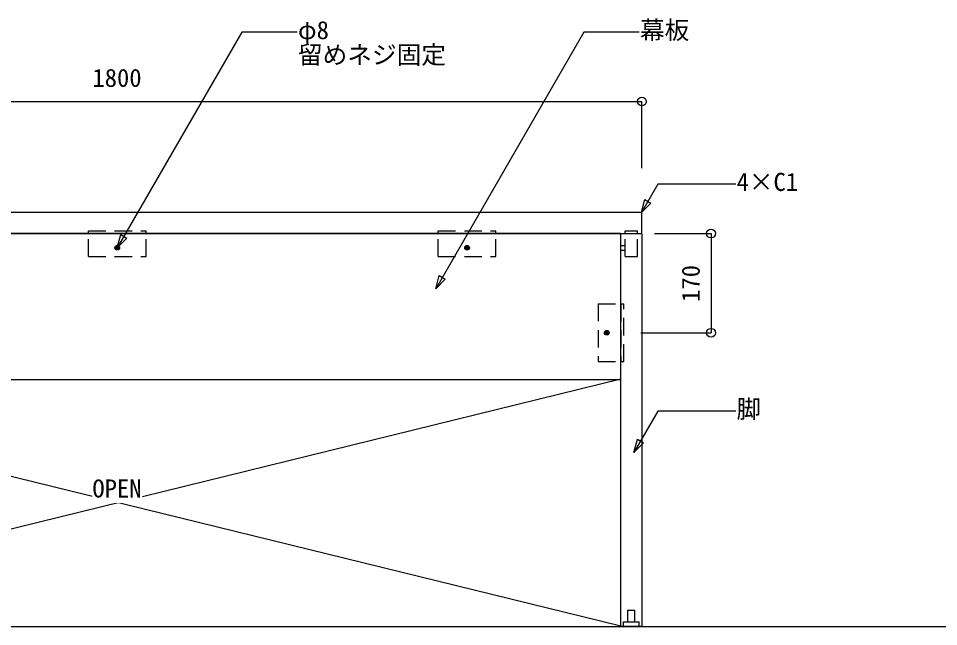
# Model space of a CAD drawing. Units: millimetres, scale not verified. Extents: x -3154 to 3154, y -2231 to 2231.
# Drawn here: x -1311 to 267, y -1069 to -26 of the extents above; entities that cross this region are included whole.
import ezdxf
from ezdxf.enums import TextEntityAlignment as Align

# ---------------------------------------------------------------- set-up
doc = ezdxf.new("R2010")
doc.units = ezdxf.units.MM
doc.header["$LTSCALE"] = 15
doc.linetypes.add('DASHED2', pattern=[3, 2, -1])
for name, color, linetype in [('1-0', 7, 'DASHED2'), ('2-0', 4, 'Continuous'), ('3-0', 7, 'Continuous')]:
    doc.layers.add(name, color=color, linetype=linetype)
doc.styles.add('ＭＳ ゴシック', font='')
doc.styles.get('ＭＳ ゴシック').set_extended_font_data('MS Gothic')

msp = doc.modelspace()

# ---------------------------------------------------------------- hatches: boundary and pattern name
at = {"layer": '1-0'}
for points in [[(-1145.61, -419.03, 1), (-1137.61, -419.03, 1)], [(-545.61, -419.03, 1), (-537.61, -419.03, 1)], [(-301.91, -560.73, 1), (-301.91, -568.73, 1)]]:
    msp.add_hatch(color=256, dxfattribs=at).paths.add_polyline_path(points)

# ---------------------------------------------------------------- linework, layer by layer
for p, q in [((-1191.21, -394.73), (-1191.21, -389.73)), ((-1191.21, -389.73), (-1092.01, -389.73)), ((-1092.01, -394.73), (-1092.01, -389.73)), ((-591.21, -394.73), (-591.21, -389.73)), ((-591.21, -389.73), (-492.01, -389.73)), ((-492.01, -394.73), (-492.01, -389.73)), ((-270.18, -394.73), (-270.18, -389.73)), ((-270.18, -389.73), (-248.98, -389.73)), ((-248.98, -394.73), (-248.98, -389.73)), ((-1191.21, -394.73), (-1092.01, -394.73)), ((-1191.21, -434.03), (-1191.21, -394.73)), ((-1191.21, -394.73), (-1092.01, -394.73)), ((-1092.01, -434.03), (-1092.01, -394.73)), ((-591.21, -394.73), (-492.01, -394.73)), ((-591.21, -434.03), (-591.21, -394.73)), ((-591.21, -394.73), (-492.01, -394.73)), ((-492.01, -434.03), (-492.01, -394.73)), ((-270.21, -434.03), (-270.21, -394.73)), ((-270.21, -394.73), (-249.01, -394.73)), ((-270.18, -394.73), (-248.98, -394.73)), ((-249.01, -434.03), (-249.01, -394.73)), ((-277.61, -423.33), (-277.61, -415.33)), ((-277.61, -415.33), (-270.21, -415.33)), ((-277.61, -423.33), (-270.21, -423.33)), ((-270.21, -423.33), (-270.21, -415.33)), ((-1191.21, -434.03), (-1092.01, -434.03)), ((-591.21, -434.03), (-492.01, -434.03)), ((-270.21, -434.03), (-249.01, -434.03)), ((-316.91, -515.13), (-316.91, -614.33)), ((-316.91, -515.13), (-277.61, -515.13)), ((-277.61, -614.33), (-277.61, -515.13)), ((-277.61, -515.13), (-272.61, -515.13)), ((-277.61, -515.13), (-277.61, -614.33)), ((-272.61, -614.33), (-272.61, -515.13)), ((-316.91, -614.33), (-277.61, -614.33)), ((-277.61, -614.33), (-272.61, -614.33)), ((-265.61, -1060.73), (-265.61, -1040.73)), ((-265.61, -1040.73), (-253.61, -1040.73)), ((-253.61, -1060.73), (-253.61, -1040.73)), ((-273.11, -1068.73), (-273.11, -1060.73)), ((-273.11, -1060.73), (-246.11, -1060.73)), ((-273.11, -1068.73), (-246.11, -1068.73)), ((-265.61, -1060.73), (-253.61, -1060.73)), ((-246.11, -1068.73), (-246.11, -1060.73))]:
    msp.add_line(p, q, dxfattribs=at)
at = {"layer": '1-0', "linetype": 'Continuous'}
msp.add_line((-2736.67, -1068.73), (2708.77, -1068.73), dxfattribs=at)
at = {"layer": '1-0', "color": 3, "linetype": 'Continuous'}
msp.add_lwpolyline([(-2040.61, -358.73), (-2041.61, -359.73), (-2041.61, -393.73), (-2040.61, -394.73), (-242.61, -394.73), (-241.61, -393.73), (-241.61, -359.73), (-242.61, -358.73)], close=True, dxfattribs=at)
at = {"layer": '1-0', "linetype": 'Continuous'}
for points in [[(-2004.61, -394.73), (-2005.61, -395.73), (-2005.61, -643.73), (-2004.61, -644.73), (-278.61, -644.73), (-277.61, -643.73), (-277.61, -395.73), (-278.61, -394.73)], [(-241.61, -1067.73), (-242.61, -1068.73), (-276.61, -1068.73), (-277.61, -1067.73), (-277.61, -395.73), (-276.61, -394.73), (-242.61, -394.73), (-241.61, -395.73)]]:
    msp.add_lwpolyline(points, close=True, dxfattribs=at)
for centre in [(-1141.61, -419.03), (-541.61, -419.03), (-301.91, -564.73)]:
    msp.add_circle(centre, 4, dxfattribs=at)
at = {"layer": '2-0'}
for p, q in [((-2041.61, -168.24), (-241.61, -168.24)), ((-241.61, -282.53), (-241.61, -168.24)), ((-220.14, -394.73), (-123.09, -394.73)), ((-123.09, -394.73), (-123.09, -564.73)), ((-243.44, -564.73), (-123.09, -564.73))]:
    msp.add_line(p, q, dxfattribs=at)
for centre in [(-241.61, -168.24), (-123.09, -394.73), (-123.09, -564.73)]:
    msp.add_circle(centre, 7.5, dxfattribs=at)
at = {"layer": '3-0', "color": 3}
for p, q in [((-2005.61, -1068.73), (-277.61, -643.73)), ((-277.61, -1067.73), (-2005.61, -644.73))]:
    msp.add_line(p, q, dxfattribs=at)
for points in [[(-832.92, -49.35), (-928.17, -49.35), (-1141.61, -419.03)], [(-80.5, -309.7), (-214.3, -309.7), (-242.61, -358.73)], [(-80.5, -698.98), (-214.3, -698.98), (-255.24, -769.89)]]:
    msp.add_lwpolyline(points, dxfattribs=at)
for points in [[(-226.13, -342.25), (-242.61, -358.73), (-236.58, -336.22)], [(-1125.13, -402.55), (-1141.61, -419.03), (-1135.58, -396.52)], [(-578.95, -472.71), (-595.43, -489.19), (-589.4, -466.68)], [(-238.76, -753.41), (-255.24, -769.89), (-249.21, -747.38)]]:
    msp.add_lwpolyline(points, close=True, dxfattribs=at)

# ---------------------------------------------------------------- texts
at = {"layer": '2-0', "style": 'ＭＳ ゴシック'}
msp.add_text('1800', height=31.04, dxfattribs=at).set_placement((-1184.36, -152.37), align=Align.BOTTOM_LEFT)
msp.add_text('170', height=31.04, rotation=90, dxfattribs=at).set_placement((-133.04, -511.9), align=Align.BOTTOM_LEFT)

# ---------------------------------------------------------------- next in the draw order: wipeouts: each hides what was drawn before it
for points in [[(-573.08, -28.18), (-573.08, -112.85), (-831.73, -112.85), (-831.73, -28.18)], [(31.18, -288.54), (31.18, -330.87), (-79.31, -330.87), (-79.31, -288.54)], [(-32.32, -677.81), (-32.32, -720.15), (-79.31, -720.15), (-79.31, -677.81)], [(-1184.36, -856.73), (-1184.36, -814.39), (-1098.85, -814.39), (-1098.85, -856.73)]]:
    msp.add_wipeout(points)

# ---------------------------------------------------------------- next in the draw order: linework, layer by layer
at = {"layer": '3-0', "color": 3}
msp.add_lwpolyline([(-246.23, -49.35), (-341.48, -49.35), (-595.43, -489.19)], dxfattribs=at)

# ---------------------------------------------------------------- next in the draw order: texts
at = {"layer": '3-0', "style": 'ＭＳ ゴシック'}
for s, p in [('φ8', (-831.73, -70.51)), ('留めネジ固定', (-831.73, -112.85)), ('4×C1', (-79.31, -330.87)), ('脚', (-79.31, -720.15)), ('OPEN', (-1184.36, -856.73))]:
    msp.add_text(s, height=31.04, dxfattribs=at).set_placement(p, align=Align.BOTTOM_LEFT)

# ---------------------------------------------------------------- next in the draw order: wipeouts: each hides what was drawn before it
msp.add_wipeout([(-155.72, -28.18), (-155.72, -70.51), (-245.04, -70.51), (-245.04, -28.18)])

# ---------------------------------------------------------------- next in the draw order: texts
msp.add_text('幕板', height=31.04, dxfattribs=at).set_placement((-245.04, -70.51), align=Align.BOTTOM_LEFT)

doc.saveas('drawing.dxf')
